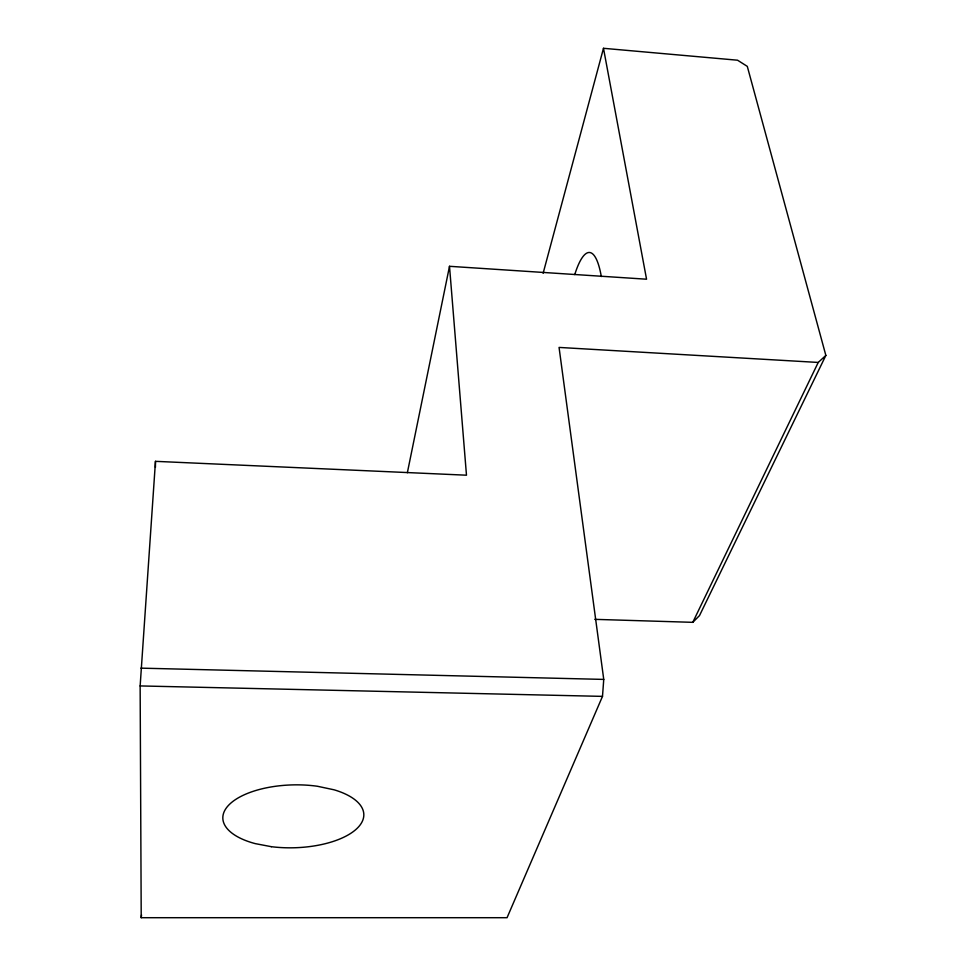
<?xml version="1.0" encoding="UTF-8"?>
<svg xmlns="http://www.w3.org/2000/svg" width="966" height="966" viewBox="0 0 966 966"><rect width="100%" height="100%" fill="white"/><g stroke="black" fill="none" stroke-linecap="round" stroke-linejoin="round"><path stroke-width="1.45" d="M155.429 467.351L155.478 461.337L466.481 475.2L449.504 266.302L646.556 279.21L603.484 48.3L737.553 60.206L747.298 66.376L825.858 355.428L699.505 615.584L692.779 622.333L594.79 619.351M825.858 355.428L818.226 362.443L559.06 347.422L603.75 679.412L602.494 696.377L507.053 917.7L141.217 917.7L140.142 685.932L155.478 461.337M141.217 917.7L141.531 914.911M407.362 472.724L449.504 266.302M543.121 273.306L603.484 48.3M692.779 622.333L818.226 362.443M140.142 685.932L602.494 696.377M140.903 668.146L603.75 679.412M574.758 274.573A86.107 19.525 -86.3 0 1 601.311 276.554M271.337 846.687L255.181 843.608A70.53 31.443 -1.5 0 1 230.137 803.736A70.53 31.443 -1.5 0 1 317.367 786.252L334.127 789.814A70.53 31.443 -1.5 0 1 356.285 829.142A70.53 31.443 -1.5 0 1 271.337 846.687"/></g></svg>
